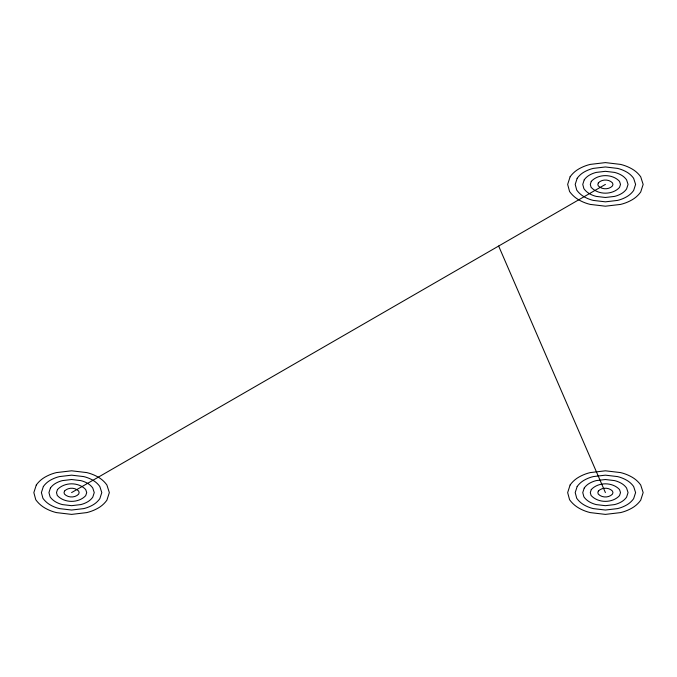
<?xml version="1.0" encoding="UTF-8"?>
<svg xmlns="http://www.w3.org/2000/svg" width="677" height="677" viewBox="0 0 677 677"><rect width="100%" height="100%" fill="white"/><g stroke="black" fill="none" stroke-linecap="round" stroke-linejoin="round"><path stroke-width="1.02" d="M71.593 492.594L605.407 184.406M498.644 246.039L605.407 492.594M36.296 484.986L33.85 492.594L35.763 499.728A29.246 29.246 0 0 0 44.902 508.004A43.133 43.133 0 0 0 56.436 512.599L71.593 514.393L86.749 512.599A43.133 43.133 0 0 0 98.283 508.004A27.537 27.537 0 0 0 106.89 500.21L109.344 492.594L106.89 484.986A27.537 27.537 0 0 0 98.283 477.183A43.133 43.133 0 0 0 86.749 472.588L71.593 470.803L56.436 472.588A43.133 43.133 0 0 0 44.902 477.183A27.537 27.537 0 0 0 36.296 484.986M43.362 486.509L41.399 492.594L42.93 498.306A23.399 23.399 0 0 0 50.242 504.924A34.51 34.51 0 0 0 59.474 508.605L71.593 510.035L83.72 508.605A34.51 34.51 0 0 0 92.952 504.924A22.036 22.036 0 0 0 99.832 498.687L101.795 492.594L99.832 486.509A22.036 22.036 0 0 0 92.952 480.272A34.51 34.51 0 0 0 83.72 476.591L71.593 475.161L59.474 476.591A34.51 34.51 0 0 0 50.242 480.272A22.036 22.036 0 0 0 43.362 486.509M50.42 488.032L48.947 492.594L50.098 496.876A17.543 17.543 0 0 0 55.582 501.843A25.878 25.878 0 0 0 62.504 504.602L71.593 505.677L80.69 504.602A25.878 25.878 0 0 0 87.612 501.843A16.527 16.527 0 0 0 92.774 497.163L94.247 492.594L92.774 488.032A16.527 16.527 0 0 0 87.612 483.353A25.878 25.878 0 0 0 80.69 480.594L71.593 479.519L62.504 480.594A25.878 25.878 0 0 0 55.582 483.353A16.527 16.527 0 0 0 50.42 488.032M57.477 489.556L56.496 492.594L57.266 495.446C64.281 503.256 78.6 503.349 85.717 495.64L86.698 492.594L85.717 489.556C78.684 481.922 64.51 481.922 57.477 489.556M64.535 491.07L64.044 492.594L64.433 494.024C67.937 497.925 75.096 497.976 78.659 494.117L79.141 492.594L78.659 491.07C75.139 487.262 68.055 487.262 64.535 491.07M570.11 176.79L567.656 184.406L569.577 191.532A29.246 29.246 0 0 0 578.717 199.817A43.133 43.133 0 0 0 590.251 204.412L605.407 206.197L620.564 204.412A43.133 43.133 0 0 0 632.098 199.817A27.537 27.537 0 0 0 640.704 192.014L643.15 184.406L640.704 176.79A27.537 27.537 0 0 0 632.098 168.996A43.133 43.133 0 0 0 620.564 164.401L605.407 162.607L590.251 164.401A43.133 43.133 0 0 0 578.717 168.996A27.537 27.537 0 0 0 570.11 176.79M577.168 178.313L575.205 184.406L576.736 190.11A23.399 23.399 0 0 0 584.048 196.728A34.51 34.51 0 0 0 593.28 200.409L605.407 201.839L617.526 200.409A34.51 34.51 0 0 0 626.758 196.728A22.036 22.036 0 0 0 633.638 190.491L635.601 184.406L633.638 178.313A22.036 22.036 0 0 0 626.758 172.076A34.51 34.51 0 0 0 617.526 168.395L605.407 166.965L593.28 168.395A34.51 34.51 0 0 0 584.048 172.076A22.036 22.036 0 0 0 577.168 178.313M584.226 179.837L582.753 184.406L583.904 188.68A17.543 17.543 0 0 0 589.388 193.647A25.878 25.878 0 0 0 596.31 196.406L605.407 197.481L614.496 196.406A25.878 25.878 0 0 0 621.418 193.647A16.527 16.527 0 0 0 626.58 188.968L628.053 184.406L626.58 179.837A16.527 16.527 0 0 0 621.418 175.157A25.878 25.878 0 0 0 614.496 172.398L605.407 171.323L596.31 172.398A25.878 25.878 0 0 0 589.388 175.157A16.527 16.527 0 0 0 584.226 179.837M591.283 181.36L590.302 184.406L591.072 187.258C598.087 195.061 612.414 195.162 619.523 187.444L620.504 184.406L619.523 181.36C612.49 173.727 598.316 173.727 591.283 181.36M598.341 182.883L597.859 184.406L598.24 185.828C601.743 189.729 608.911 189.78 612.465 185.93L612.956 184.406L612.465 182.883C608.945 179.066 601.861 179.066 598.341 182.883M570.11 484.986L567.656 492.594L569.577 499.728A29.246 29.246 0 0 0 578.717 508.004A43.133 43.133 0 0 0 590.251 512.599L605.407 514.393L620.564 512.599A43.133 43.133 0 0 0 632.098 508.004A27.537 27.537 0 0 0 640.704 500.21L643.15 492.594L640.704 484.986A27.537 27.537 0 0 0 632.098 477.183A43.133 43.133 0 0 0 620.564 472.588L605.407 470.803L590.251 472.588A43.133 43.133 0 0 0 578.717 477.183A27.537 27.537 0 0 0 570.11 484.986M577.168 486.509L575.205 492.594L576.736 498.306A23.399 23.399 0 0 0 584.048 504.924A34.51 34.51 0 0 0 593.28 508.605L605.407 510.035L617.526 508.605A34.51 34.51 0 0 0 626.758 504.924A22.036 22.036 0 0 0 633.638 498.687L635.601 492.594L633.638 486.509A22.036 22.036 0 0 0 626.758 480.272A34.51 34.51 0 0 0 617.526 476.591L605.407 475.161L593.28 476.591A34.51 34.51 0 0 0 584.048 480.272A22.036 22.036 0 0 0 577.168 486.509M584.226 488.032L582.753 492.594L583.904 496.876A17.543 17.543 0 0 0 589.388 501.843A25.878 25.878 0 0 0 596.31 504.602L605.407 505.677L614.496 504.602A25.878 25.878 0 0 0 621.418 501.843A16.527 16.527 0 0 0 626.58 497.163L628.053 492.594L626.58 488.032A16.527 16.527 0 0 0 621.418 483.353A25.878 25.878 0 0 0 614.496 480.594L605.407 479.519L596.31 480.594A25.878 25.878 0 0 0 589.388 483.353A16.527 16.527 0 0 0 584.226 488.032M591.283 489.556L590.302 492.594L591.072 495.446C598.087 503.256 612.414 503.349 619.523 495.64L620.504 492.594L619.523 489.556C612.49 481.922 598.316 481.922 591.283 489.556M598.341 491.07L597.859 492.594L598.24 494.024C601.743 497.925 608.911 497.976 612.465 494.117L612.956 492.594L612.465 491.07C608.945 487.262 601.861 487.262 598.341 491.07"/></g></svg>
